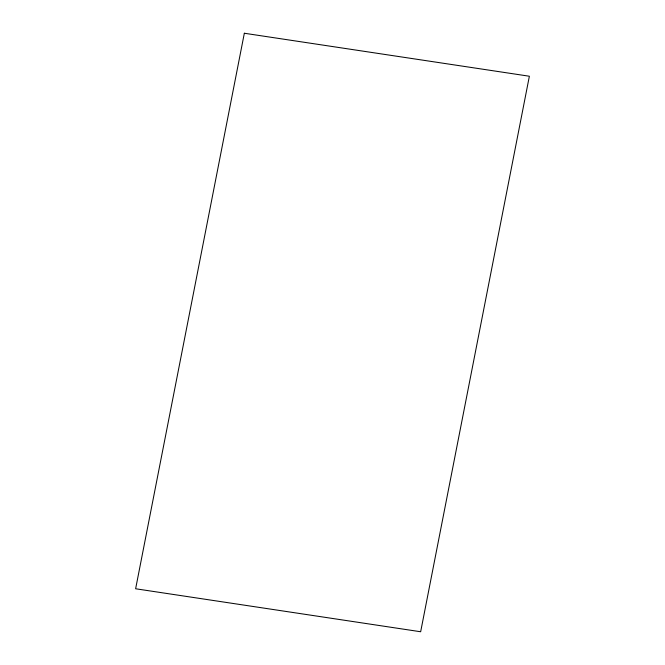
<?xml version="1.0" encoding="UTF-8"?>
<svg xmlns="http://www.w3.org/2000/svg" width="665" height="665" viewBox="0 0 665 665"><rect width="100%" height="100%" fill="white"/><g stroke="black" fill="none" stroke-linecap="round" stroke-linejoin="round"><path stroke-width="1" d="M244.338 33.25L135.627 588.766L420.662 631.75L529.373 76.234L244.338 33.25"/></g></svg>
